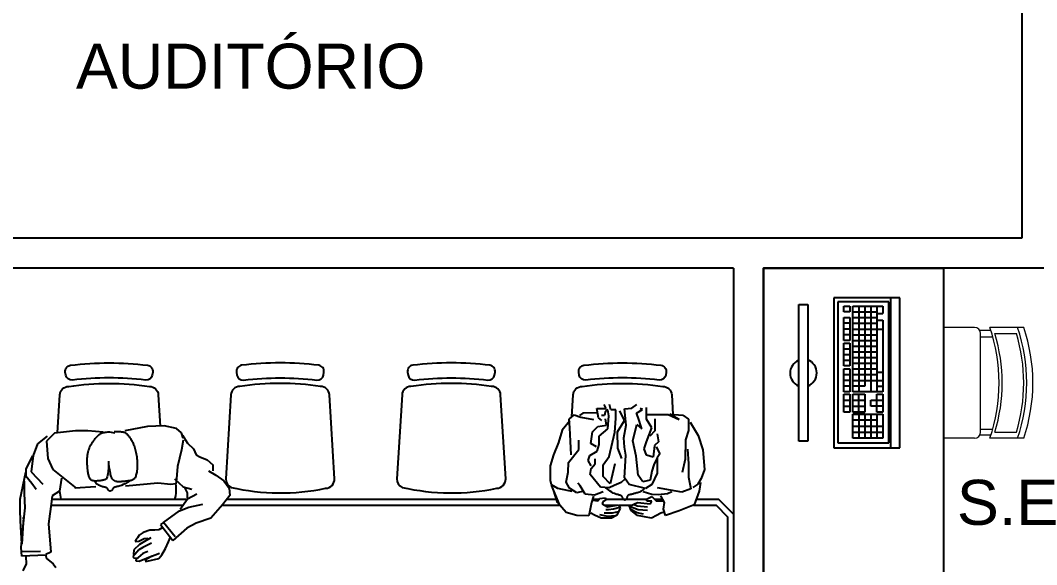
# Model space of a CAD drawing. Header units: millimetres. Extents: x 7034 to 7235, y -465 to -380.
# Drawn here: x 7113.773 to 7117.159, y -427.687 to -425.873 of the extents above; entities that cross this region are included whole.
import ezdxf

# ---------------------------------------------------------------- set-up
doc = ezdxf.new("R2010")
doc.units = ezdxf.units.MM
doc.header["$LTSCALE"] = 0.005
doc.linetypes.add('CONTINUO', pattern=[0])
doc.layers.get('0').update_dxf_attribs({"linetype": 'CONTINUO'})
doc.layers.add('0-LAYOUT', color=250, linetype='Continuous', lineweight=25)
for name, color, linetype in [('ARQ-PEITORIAL', 4, 'Continuous'), ('ARQ_MOBILIARIO 2', 252, 'Continuous'), ('ARQ_TXT_AMBIENTE', 3, 'Continuous')]:
    doc.layers.add(name, color=color, linetype=linetype)
doc.styles.get("Standard").update_dxf_attribs({"font": 'arial.ttf'})

# ---------------------------------------------------------------- blocks, each defined once
blk = doc.blocks.new('vafres')
at = {"lineweight": 13, "ltscale": 0.2}
for p, q in [((2157.847, 914.6481), (2157.847, 914.5352)), ((2158.2163, 914.6481), (2158.2163, 914.5352)), ((2157.8675, 914.5521), (2157.8675, 914.6239)), ((2158.1958, 914.5521), (2158.1958, 914.6239)), ((2157.8573, 914.5386), (2157.8573, 914.5017)), ((2157.8778, 914.5044), (2157.8778, 914.5455)), ((2158.1856, 914.5044), (2158.1856, 914.5448)), ((2158.2061, 914.5386), (2158.2061, 914.5017)), ((2158.1958, 914.5044), (2157.8675, 914.5044)), ((2157.847, 914.4839), (2157.847, 914.3813)), ((2158.2163, 914.4839), (2158.2163, 914.3813))]:
    blk.add_line(p, q, dxfattribs=at)
for centre, radius, start, end in [((2158.0317, 914.1094), 0.5694, 71.0753, 108.9246), ((2158.0317, 914.0889), 0.5694, 71.0753, 108.9246), ((2158.0317, 914.0787), 0.5694, 73.2016, 106.7984), ((2158.0317, 914.0787), 0.5694, 73.2016, 106.7984), ((2158.0317, 913.9966), 0.5694, 71.0753, 108.9246), ((2158.0317, 914.0069), 0.5694, 73.2016, 106.7984), ((2157.8675, 914.4839), 0.0205, 90, 180), ((2158.1958, 914.4839), 0.0205, 360, 90)]:
    blk.add_arc(centre, radius, start, end, dxfattribs=at)
blk = doc.blocks.new('A$C37D84435')
at = {"layer": 'ARQ_TXT_AMBIENTE', "char_height": 0.15, "attachment_point": 1}
for s, width, insert in [('\\pi0.66943;    AUDITÓRIO ', 2.72651, (6.3072, -2.2523)), (' S.E', 1.652661, (10.0859, -3.7055))]:
    blk.add_mtext_dynamic_manual_height_columns(s, width=width, gutter_width=12.5, heights=[0], dxfattribs=dict(at, insert=insert))

msp = doc.modelspace()

# ---------------------------------------------------------------- linework, layer by layer
at = {"layer": '0-LAYOUT'}
for p, q in [((7116.3662, -427.2755), (7116.3662, -426.8204)), ((7116.3662, -426.8204), (7116.3962, -426.8204)), ((7116.3962, -426.8204), (7116.3962, -427.2755)), ((7116.4834, -426.798), (7116.4834, -427.298)), ((7116.6734, -426.798), (7116.4834, -426.798)), ((7116.496, -426.8107), (7116.496, -427.2807)), ((7116.666, -426.8107), (7116.496, -426.8107)), ((7116.516, -426.8447), (7116.516, -426.8257)), ((7116.516, -426.8257), (7116.536, -426.8257)), ((7116.536, -426.8257), (7116.536, -426.8447)), ((7116.546, -427.1107), (7116.546, -426.8257)), ((7116.546, -426.8257), (7116.646, -426.8257)), ((7116.566, -426.8257), (7116.566, -427.1107)), ((7116.586, -426.8257), (7116.586, -427.0917)), ((7116.606, -426.8257), (7116.606, -427.1107)), ((7116.626, -426.8257), (7116.626, -427.1107)), ((7116.646, -426.8257), (7116.646, -426.8503)), ((7116.666, -427.2807), (7116.666, -426.8107)), ((7116.6734, -427.298), (7116.6734, -426.798)), ((7116.7034, -426.798), (7116.6734, -426.798)), ((7116.7034, -427.298), (7116.7034, -426.798)), ((7116.536, -426.8447), (7116.516, -426.8447)), ((7116.546, -426.8447), (7116.626, -426.8447)), ((7116.626, -426.8503), (7116.646, -426.8503)), ((7116.516, -426.9397), (7116.516, -426.8637)), ((7116.516, -426.8637), (7116.536, -426.8637)), ((7116.536, -426.8827), (7116.516, -426.8827)), ((7116.536, -426.8637), (7116.536, -426.9397)), ((7116.546, -426.8637), (7116.626, -426.8637)), ((7116.546, -426.8827), (7116.626, -426.8827)), ((7116.626, -426.8727), (7116.646, -426.8727)), ((7116.646, -426.8727), (7116.646, -427.1107)), ((7116.536, -426.9017), (7116.516, -426.9017)), ((7116.536, -426.9207), (7116.516, -426.9207)), ((7116.546, -426.9017), (7116.646, -426.9017)), ((7116.546, -426.9207), (7116.626, -426.9207)), ((7116.536, -426.9397), (7116.516, -426.9397)), ((7116.516, -427.0248), (7116.516, -426.9488)), ((7116.516, -426.9488), (7116.536, -426.9488)), ((7116.536, -426.9488), (7116.536, -427.0248)), ((7116.546, -426.9397), (7116.626, -426.9397)), ((7116.546, -426.9587), (7116.626, -426.9587)), ((7116.516, -426.9678), (7116.536, -426.9678)), ((7116.516, -426.9868), (7116.536, -426.9868)), ((7116.546, -426.9777), (7116.626, -426.9777)), ((7116.516, -427.0058), (7116.536, -427.0058)), ((7116.536, -427.0248), (7116.516, -427.0248)), ((7116.546, -426.9967), (7116.626, -426.9967)), ((7116.546, -427.0157), (7116.626, -427.0157)), ((7116.516, -427.1107), (7116.516, -427.0347)), ((7116.516, -427.0347), (7116.536, -427.0347)), ((7116.516, -427.0537), (7116.536, -427.0537)), ((7116.536, -427.0347), (7116.536, -427.1107)), ((7116.546, -427.0347), (7116.626, -427.0347)), ((7116.546, -427.0537), (7116.626, -427.0537)), ((7116.626, -427.0457), (7116.646, -427.0457)), ((7116.536, -427.0727), (7116.516, -427.0727)), ((7116.536, -427.0917), (7116.516, -427.0917)), ((7116.546, -427.0727), (7116.646, -427.0727)), ((7116.586, -427.0917), (7116.546, -427.0917)), ((7116.626, -427.0917), (7116.646, -427.0917)), ((7116.536, -427.1107), (7116.516, -427.1107)), ((7116.516, -427.1782), (7116.516, -427.1182)), ((7116.516, -427.1182), (7116.536, -427.1182)), ((7116.536, -427.1182), (7116.536, -427.1782)), ((7116.646, -427.1107), (7116.546, -427.1107)), ((7116.546, -427.1782), (7116.546, -427.1182)), ((7116.546, -427.1182), (7116.586, -427.1182)), ((7116.566, -427.1782), (7116.566, -427.1182)), ((7116.586, -427.1182), (7116.586, -427.1782)), ((7116.626, -427.1182), (7116.646, -427.1182)), ((7116.626, -427.1782), (7116.626, -427.1182)), ((7116.646, -427.1182), (7116.646, -427.1782)), ((7116.516, -427.1382), (7116.536, -427.1382)), ((7116.516, -427.1582), (7116.536, -427.1582)), ((7116.546, -427.1382), (7116.586, -427.1382)), ((7116.546, -427.1582), (7116.586, -427.1582)), ((7116.606, -427.1582), (7116.606, -427.1382)), ((7116.606, -427.1382), (7116.646, -427.1382)), ((7116.646, -427.1582), (7116.606, -427.1582)), ((7116.536, -427.1782), (7116.516, -427.1782)), ((7116.586, -427.1782), (7116.546, -427.1782)), ((7116.546, -427.1782), (7116.586, -427.1782)), ((7116.546, -427.2657), (7116.546, -427.1857)), ((7116.546, -427.1857), (7116.646, -427.1857)), ((7116.566, -427.1857), (7116.566, -427.2657)), ((7116.586, -427.1857), (7116.586, -427.2657)), ((7116.606, -427.1857), (7116.606, -427.2657)), ((7116.646, -427.1782), (7116.626, -427.1782)), ((7116.626, -427.1857), (7116.626, -427.2657)), ((7116.646, -427.1857), (7116.646, -427.2657)), ((7116.626, -427.2057), (7116.546, -427.2057)), ((7116.546, -427.2257), (7116.646, -427.2257)), ((7116.546, -427.2457), (7116.646, -427.2457)), ((7116.646, -427.2657), (7116.546, -427.2657)), ((7116.3962, -427.2755), (7116.3662, -427.2755)), ((7116.4834, -427.298), (7116.6734, -427.298)), ((7116.496, -427.2807), (7116.666, -427.2807)), ((7116.6734, -427.298), (7116.7034, -427.298))]:
    msp.add_line(p, q, dxfattribs=at)
msp.add_lwpolyline([(7116.249, -428.4986), (7116.249, -426.6986), (7116.849, -426.6986), (7116.849, -428.4986)], close=True, dxfattribs=at)
at = {"layer": '0-LAYOUT', "linetype": 'ByBlock'}
for points in [[(7114.0687, -427.0644, 0.030867), (7113.9468, -427.072, -0.408428), (7113.9245, -427.055), (7113.9231, -427.0451, -0.419966), (7113.9404, -427.0224, -0.030916), (7114.0687, -427.0144, -0.030916), (7114.197, -427.0224, -0.419966), (7114.2144, -427.0451), (7114.2129, -427.055, -0.408428), (7114.1907, -427.072, 0.030867)], [(7114.6388, -427.0644, -0.030867), (7114.7608, -427.072, 0.408428), (7114.783, -427.055), (7114.7844, -427.0451, 0.419966), (7114.7671, -427.0224, 0.030916), (7114.6388, -427.0144, 0.030916), (7114.5105, -427.0224, 0.419966), (7114.4932, -427.0451), (7114.4946, -427.055, 0.408428), (7114.5169, -427.072, -0.030867)], [(7115.2089, -427.0644, -0.030867), (7115.3308, -427.072, 0.408428), (7115.3531, -427.055), (7115.3545, -427.0451, 0.419966), (7115.3372, -427.0224, 0.030916), (7115.2089, -427.0144, 0.030916), (7115.0806, -427.0224, 0.419966), (7115.0632, -427.0451), (7115.0647, -427.055, 0.408428), (7115.0869, -427.072, -0.030867)], [(7115.779, -427.0644, 0.030867), (7115.657, -427.072, -0.408428), (7115.6348, -427.055), (7115.6333, -427.0451, -0.419966), (7115.6507, -427.0224, -0.030916), (7115.779, -427.0144, -0.030916), (7115.9073, -427.0224, -0.419966), (7115.9246, -427.0451), (7115.9232, -427.055, -0.408428), (7115.9009, -427.072, 0.030867)], [(7114.5046, -427.0927, 0.399285), (7114.4746, -427.1211), (7114.4577, -427.4005, 0.305593), (7114.475, -427.4292, 0.109362), (7114.79, -427.432, 0.429301), (7114.8199, -427.4005), (7114.803, -427.1211, 0.399285), (7114.773, -427.0927, 0.071734)], [(7115.0746, -427.0927, 0.399285), (7115.0447, -427.1211), (7115.0278, -427.4005, 0.305593), (7115.0451, -427.4292, 0.109362), (7115.36, -427.432, 0.429301), (7115.39, -427.4005), (7115.3731, -427.1211, 0.399285), (7115.3431, -427.0927, 0.071734)]]:
    msp.add_lwpolyline(points, format="xyb", close=True, dxfattribs=at)
for points in [[(7113.8968, -427.2478), (7113.9045, -427.1211, -0.399285), (7113.9345, -427.0927, -0.071734), (7114.203, -427.0927, -0.399285), (7114.2329, -427.1211), (7114.2392, -427.2251)], [(7115.6103, -427.1943), (7115.6148, -427.1211, -0.399285), (7115.6447, -427.0927, -0.071734), (7115.9132, -427.0927, -0.399285), (7115.9432, -427.1211), (7115.9471, -427.1862)]]:
    msp.add_lwpolyline(points, format="xyb", dxfattribs=at)
for points in [[(7113.8779, -427.4686), (7114.3298, -427.4686)], [(7114.4614, -427.4686), (7115.5621, -427.4686)], [(7115.6797, -427.4686), (7115.7004, -427.4686)], [(7115.7228, -427.4686), (7115.8599, -427.4686)], [(7115.8856, -427.4686), (7115.9127, -427.4686)], [(7116.0246, -427.4686), (7116.099, -427.4686), (7116.149, -427.5186), (7116.149, -428.3186), (7116.099, -428.3686), (7116.0747, -428.3686)], [(7113.8753, -427.4886), (7114.3158, -427.4886)], [(7114.4454, -427.4886), (7115.5705, -427.4886)], [(7115.7193, -427.4886), (7115.7611, -427.4886)], [(7115.7676, -427.4886), (7115.8099, -427.4886)], [(7116.0158, -427.4886), (7116.0907, -427.4886), (7116.129, -427.5269), (7116.129, -428.3103), (7116.0907, -428.3486), (7116.0749, -428.3486)]]:
    msp.add_lwpolyline(points, dxfattribs=at)
at = {"layer": '0-LAYOUT'}
for centre, radius, start, end in [((7116.3834, -427.0488), 0.0462, 111.7976, 248.2024), ((7116.3795, -427.048), 0.0468, 290.9733, 69.0267)]:
    msp.add_arc(centre, radius, start, end, dxfattribs=at)
at = {"layer": 'ARQ-PEITORIAL'}
for p, q in [((7117.109, -423.7986), (7117.109, -426.5986)), ((7117.109, -426.5986), (7112.279, -426.5986)), ((7116.149, -426.6986), (7112.379, -426.6986)), ((7116.149, -426.6986), (7116.149, -429.1986)), ((7116.249, -426.6986), (7116.249, -429.1986)), ((7117.649, -426.6986), (7116.249, -426.6986))]:
    msp.add_line(p, q, dxfattribs=at)
at = {"layer": 'ARQ_MOBILIARIO 2', "linetype": 'Continuous'}
for p, q in [((7115.7243, -427.1667), (7115.7179, -427.1527)), ((7115.7399, -427.1714), (7115.7363, -427.1528)), ((7115.8106, -427.1654), (7115.8271, -427.1528)), ((7115.8592, -427.202), (7115.8592, -427.1635)), ((7115.6014, -427.2018), (7115.6179, -427.1879)), ((7115.6179, -427.1879), (7115.6399, -427.1959)), ((7115.6473, -427.1819), (7115.6363, -427.1899)), ((7115.6399, -427.1959), (7115.683, -427.2032)), ((7115.6961, -427.1807), (7115.6473, -427.1819)), ((7115.6932, -427.1667), (7115.7243, -427.1667)), ((7115.6996, -427.1972), (7115.6932, -427.1667)), ((7115.7106, -427.2066), (7115.6996, -427.1972)), ((7115.7197, -427.19), (7115.7087, -427.1899)), ((7115.7216, -427.1787), (7115.7197, -427.19)), ((7115.7243, -427.1747), (7115.7216, -427.1787)), ((7115.7308, -427.1714), (7115.7243, -427.1747)), ((7115.7307, -427.2345), (7115.7335, -427.1913)), ((7115.7335, -427.1913), (7115.7308, -427.1714)), ((7115.7565, -427.1714), (7115.7399, -427.1714)), ((7115.7536, -427.2451), (7115.7564, -427.1993)), ((7115.7564, -427.1993), (7115.7565, -427.1714)), ((7115.7858, -427.2066), (7115.7702, -427.1747)), ((7115.7858, -427.1681), (7115.8106, -427.1654)), ((7115.7913, -427.2219), (7115.7858, -427.1681)), ((7115.8253, -427.1821), (7115.8454, -427.1701)), ((7115.8317, -427.196), (7115.8253, -427.1821)), ((7115.8436, -427.2346), (7115.8317, -427.196)), ((7115.8454, -427.1701), (7115.8381, -427.1668)), ((7115.8592, -427.1868), (7115.9317, -427.1868)), ((7115.9317, -427.1868), (7115.9684, -427.2035)), ((7115.9363, -427.1855), (7115.9803, -427.1882)), ((7115.9684, -427.2035), (7115.9363, -427.1855)), ((7115.9803, -427.1882), (7115.9986, -427.2022)), ((7114.1968, -427.2266), (7114.1211, -427.2408)), ((7114.2524, -427.2246), (7114.1968, -427.2266)), ((7114.2932, -427.2327), (7114.2524, -427.2246)), ((7114.3097, -427.2472), (7114.2932, -427.2327)), ((7115.6032, -427.2078), (7115.5784, -427.239)), ((7115.6032, -427.231), (7115.6014, -427.2018)), ((7115.6059, -427.2756), (7115.6032, -427.231)), ((7115.6793, -427.2437), (7115.6968, -427.2265)), ((7115.6968, -427.2265), (7115.7261, -427.2219)), ((7115.7261, -427.2219), (7115.7225, -427.2006)), ((7115.7628, -427.2438), (7115.7858, -427.2066)), ((7115.7839, -427.2638), (7115.7913, -427.2219)), ((7115.8132, -427.2744), (7115.8271, -427.2193)), ((7115.8271, -427.2193), (7115.8436, -427.2346)), ((7115.8591, -427.2771), (7115.8766, -427.2313)), ((7115.8766, -427.2313), (7115.8592, -427.202)), ((7115.8867, -427.2007), (7115.8867, -427.2406)), ((7115.9986, -427.2022), (7115.9986, -427.2394)), ((7116.005, -427.2115), (7116.0316, -427.256)), ((7113.863, -427.2592), (7113.8301, -427.2837)), ((7113.8875, -427.2489), (7113.8609, -427.2755)), ((7113.957, -427.2407), (7113.8875, -427.2489)), ((7113.9981, -427.2408), (7113.957, -427.2407)), ((7114.0492, -427.245), (7113.9981, -427.2408)), ((7114.0199, -427.2704), (7114.0229, -427.2667)), ((7114.0229, -427.2667), (7114.0258, -427.2634)), ((7114.0258, -427.2634), (7114.0285, -427.2604)), ((7114.0285, -427.2604), (7114.0311, -427.2577)), ((7114.0311, -427.2577), (7114.0335, -427.2555)), ((7114.0335, -427.2555), (7114.0358, -427.2535)), ((7114.0358, -427.2535), (7114.0382, -427.2518)), ((7114.0382, -427.2518), (7114.0406, -427.2503)), ((7114.0406, -427.2503), (7114.0432, -427.249)), ((7114.0432, -427.249), (7114.0459, -427.2479)), ((7114.0459, -427.2479), (7114.049, -427.2469)), ((7114.049, -427.2469), (7114.0525, -427.246)), ((7114.0525, -427.246), (7114.0563, -427.2453)), ((7114.0563, -427.2453), (7114.0605, -427.2448)), ((7114.0605, -427.2448), (7114.0651, -427.2445)), ((7114.0651, -427.2445), (7114.0701, -427.2446)), ((7114.0701, -427.2446), (7114.0756, -427.2451)), ((7114.0756, -427.2451), (7114.0815, -427.2461)), ((7114.0815, -427.2461), (7114.0879, -427.2476)), ((7114.0862, -427.2436), (7114.0913, -427.2436)), ((7114.0913, -427.2436), (7114.0959, -427.2435)), ((7114.0959, -427.2435), (7114.1001, -427.2435)), ((7114.1001, -427.2435), (7114.1039, -427.2435)), ((7114.1039, -427.2435), (7114.1074, -427.2436)), ((7114.1074, -427.2436), (7114.1105, -427.2438)), ((7114.1105, -427.2438), (7114.1133, -427.2441)), ((7114.1133, -427.2441), (7114.1158, -427.2445)), ((7114.1158, -427.2445), (7114.1181, -427.245)), ((7114.1181, -427.245), (7114.1201, -427.2457)), ((7114.1201, -427.2457), (7114.1219, -427.2466)), ((7114.1219, -427.2466), (7114.1235, -427.2476)), ((7114.1235, -427.2476), (7114.1251, -427.2487)), ((7114.1251, -427.2487), (7114.1265, -427.25)), ((7114.1265, -427.25), (7114.128, -427.2514)), ((7114.128, -427.2514), (7114.1294, -427.2529)), ((7114.1294, -427.2529), (7114.1308, -427.2545)), ((7114.1308, -427.2545), (7114.1323, -427.2563)), ((7114.1323, -427.2563), (7114.1338, -427.2582)), ((7114.1338, -427.2582), (7114.1353, -427.2602)), ((7114.1353, -427.2602), (7114.1368, -427.2623)), ((7114.1368, -427.2623), (7114.1384, -427.2645)), ((7114.1384, -427.2645), (7114.1399, -427.2668)), ((7114.1399, -427.2668), (7114.1415, -427.2692)), ((7114.3159, -427.2655), (7114.3097, -427.2472)), ((7114.3139, -427.2555), (7114.3301, -427.282)), ((7115.5784, -427.239), (7115.5655, -427.2802)), ((7115.6738, -427.2836), (7115.6793, -427.2437)), ((7115.7013, -427.259), (7115.7307, -427.2345)), ((7115.7013, -427.2863), (7115.7013, -427.259)), ((7115.7352, -427.3262), (7115.7536, -427.2451)), ((7115.7637, -427.299), (7115.7628, -427.2438)), ((7115.7857, -427.2957), (7115.7839, -427.2638)), ((7115.8867, -427.2406), (7115.8701, -427.2592)), ((7115.8949, -427.2512), (7115.8995, -427.2772)), ((7115.9986, -427.2394), (7115.9885, -427.2712)), ((7116.0316, -427.256), (7116.0462, -427.3039)), ((7113.8301, -427.2837), (7113.8156, -427.3227)), ((7113.8609, -427.2755), (7113.8647, -427.333)), ((7114.002, -427.3015), (7114.0038, -427.2967)), ((7114.0038, -427.2967), (7114.0059, -427.292)), ((7114.0059, -427.292), (7114.0084, -427.2873)), ((7114.0084, -427.2873), (7114.011, -427.2828)), ((7114.011, -427.2828), (7114.0139, -427.2785)), ((7114.0139, -427.2785), (7114.0169, -427.2743)), ((7114.0169, -427.2743), (7114.0199, -427.2704)), ((7114.1415, -427.2692), (7114.1431, -427.2717)), ((7114.1431, -427.2717), (7114.1447, -427.2744)), ((7114.1447, -427.2744), (7114.1462, -427.2772)), ((7114.1462, -427.2772), (7114.1478, -427.2801)), ((7114.1478, -427.2801), (7114.1493, -427.2833)), ((7114.1493, -427.2833), (7114.1507, -427.2867)), ((7114.1507, -427.2867), (7114.1522, -427.2903)), ((7114.1522, -427.2903), (7114.1535, -427.2942)), ((7114.1535, -427.2942), (7114.1548, -427.2983)), ((7114.1548, -427.2983), (7114.1561, -427.3027)), ((7114.3159, -427.2717), (7114.3097, -427.3045)), ((7114.3301, -427.282), (7114.3505, -427.3005)), ((7114.3505, -427.3005), (7114.3588, -427.3211)), ((7115.5655, -427.2802), (7115.549, -427.3214)), ((7115.6077, -427.3214), (7115.6059, -427.2756)), ((7115.6334, -427.3035), (7115.6334, -427.2723)), ((7115.6921, -427.2942), (7115.6738, -427.2836)), ((7115.6949, -427.3082), (7115.7013, -427.2863)), ((7115.7765, -427.3329), (7115.7637, -427.299)), ((7115.7903, -427.3216), (7115.7857, -427.2957)), ((7115.8242, -427.3249), (7115.8132, -427.2744)), ((7115.8518, -427.3004), (7115.8591, -427.2771)), ((7115.8591, -427.3216), (7115.8518, -427.3004)), ((7115.8857, -427.2898), (7115.8811, -427.3283)), ((7115.8995, -427.2772), (7115.8857, -427.2898)), ((7115.8912, -427.2944), (7115.904, -427.317)), ((7115.9885, -427.2712), (7115.9884, -427.3357)), ((7113.8135, -427.3247), (7113.791, -427.3678)), ((7113.8156, -427.3227), (7113.8094, -427.378)), ((7113.8647, -427.333), (7113.8812, -427.3698)), ((7113.9962, -427.3373), (7113.9964, -427.332)), ((7113.9964, -427.332), (7113.9968, -427.3268)), ((7113.9968, -427.3268), (7113.9974, -427.3216)), ((7113.9974, -427.3216), (7113.9982, -427.3164)), ((7113.9982, -427.3164), (7113.9992, -427.3114)), ((7113.9992, -427.3114), (7114.0005, -427.3064)), ((7114.0005, -427.3064), (7114.002, -427.3015)), ((7114.1561, -427.3027), (7114.1572, -427.3073)), ((7114.1572, -427.3073), (7114.1583, -427.3121)), ((7114.1583, -427.3121), (7114.1592, -427.3171)), ((7114.1592, -427.3171), (7114.1601, -427.3223)), ((7114.1601, -427.3223), (7114.1608, -427.3275)), ((7114.1608, -427.3275), (7114.1614, -427.3329)), ((7114.1614, -427.3329), (7114.1619, -427.3383)), ((7114.3097, -427.3045), (7114.2972, -427.3598)), ((7114.3588, -427.3211), (7114.3712, -427.3271)), ((7114.3712, -427.3271), (7114.3957, -427.3373)), ((7115.549, -427.3214), (7115.5379, -427.3572)), ((7115.5994, -427.346), (7115.6334, -427.3035)), ((7115.6646, -427.3401), (7115.6701, -427.3235)), ((7115.6701, -427.3235), (7115.6949, -427.3082)), ((7115.6884, -427.3507), (7115.6884, -427.3341)), ((7115.715, -427.3541), (7115.7352, -427.3262)), ((7115.7856, -427.3973), (7115.7903, -427.3216)), ((7115.8315, -427.3881), (7115.8242, -427.3249)), ((7115.8811, -427.3283), (7115.8591, -427.3216)), ((7115.8948, -427.331), (7115.8838, -427.3542)), ((7115.904, -427.317), (7115.8948, -427.331)), ((7115.8948, -427.3343), (7115.8948, -427.3821)), ((7115.9958, -427.3018), (7115.9985, -427.351)), ((7116.0462, -427.3039), (7116.0526, -427.3696)), ((7113.791, -427.3678), (7113.791, -427.3903)), ((7113.9961, -427.3426), (7113.9962, -427.3373)), ((7113.9962, -427.3479), (7113.9961, -427.3426)), ((7113.9964, -427.3531), (7113.9962, -427.3479)), ((7113.9967, -427.3582), (7113.9964, -427.3531)), ((7113.997, -427.3631), (7113.9967, -427.3582)), ((7113.9975, -427.3677), (7113.997, -427.3631)), ((7113.9979, -427.372), (7113.9975, -427.3677)), ((7114.0665, -427.3652), (7114.0659, -427.3758)), ((7114.0671, -427.3519), (7114.0665, -427.3652)), ((7114.0685, -427.3513), (7114.0678, -427.3424)), ((7114.0693, -427.3593), (7114.0685, -427.3513)), ((7114.0702, -427.3662), (7114.0693, -427.3593)), ((7114.0712, -427.3723), (7114.0702, -427.3662)), ((7114.1619, -427.3383), (7114.1622, -427.3437)), ((7114.1622, -427.3646), (7114.1619, -427.3694)), ((7114.1622, -427.3437), (7114.1624, -427.3491)), ((7114.1624, -427.3596), (7114.1622, -427.3646)), ((7114.1624, -427.3491), (7114.1625, -427.3544)), ((7114.1625, -427.3544), (7114.1624, -427.3596)), ((7114.2972, -427.3598), (7114.2931, -427.4008)), ((7114.3957, -427.3373), (7114.414, -427.3539)), ((7114.414, -427.3539), (7114.414, -427.3744)), ((7115.5379, -427.3572), (7115.5379, -427.4057)), ((7115.5985, -427.3786), (7115.5994, -427.346)), ((7115.6746, -427.3574), (7115.6646, -427.3401)), ((7115.6719, -427.3859), (7115.6746, -427.366)), ((7115.6746, -427.366), (7115.6884, -427.3507)), ((7115.715, -427.3926), (7115.715, -427.3541)), ((7115.7535, -427.3508), (7115.7379, -427.4172)), ((7115.8838, -427.3542), (7115.8774, -427.3755)), ((7115.9884, -427.3357), (7115.9774, -427.3802)), ((7115.9985, -427.351), (7115.9985, -427.3955)), ((7113.773, -427.4687), (7113.791, -427.379)), ((7113.791, -427.3903), (7113.8114, -427.4148)), ((7113.8094, -427.378), (7113.8484, -427.4191)), ((7113.8812, -427.3698), (7113.9589, -427.4314)), ((7113.9099, -427.3986), (7113.9036, -427.4416)), ((7113.9985, -427.3761), (7113.9979, -427.372)), ((7113.999, -427.3798), (7113.9985, -427.3761)), ((7113.9996, -427.3832), (7113.999, -427.3798)), ((7114.0002, -427.3863), (7113.9996, -427.3832)), ((7114.0009, -427.3892), (7114.0002, -427.3863)), ((7114.0016, -427.3919), (7114.0009, -427.3892)), ((7114.0024, -427.3943), (7114.0016, -427.3919)), ((7114.0032, -427.3965), (7114.0024, -427.3943)), ((7114.0042, -427.3985), (7114.0032, -427.3965)), ((7114.0052, -427.4004), (7114.0042, -427.3985)), ((7114.0063, -427.402), (7114.0052, -427.4004)), ((7114.0077, -427.4035), (7114.0063, -427.402)), ((7114.0588, -427.4014), (7114.057, -427.4026)), ((7114.0604, -427.3998), (7114.0588, -427.4014)), ((7114.0618, -427.3976), (7114.0604, -427.3998)), ((7114.063, -427.3945), (7114.0618, -427.3976)), ((7114.0641, -427.3901), (7114.063, -427.3945)), ((7114.0651, -427.384), (7114.0641, -427.3901)), ((7114.0659, -427.3758), (7114.0651, -427.384)), ((7114.0722, -427.3776), (7114.0712, -427.3723)), ((7114.0732, -427.3823), (7114.0722, -427.3776)), ((7114.0741, -427.3862), (7114.0732, -427.3823)), ((7114.0751, -427.3897), (7114.0741, -427.3862)), ((7114.076, -427.3926), (7114.0751, -427.3897)), ((7114.0769, -427.3951), (7114.076, -427.3926)), ((7114.0777, -427.3973), (7114.0769, -427.3951)), ((7114.0785, -427.3991), (7114.0777, -427.3973)), ((7114.0794, -427.4007), (7114.0785, -427.3991)), ((7114.0803, -427.402), (7114.0794, -427.4007)), ((7114.0813, -427.4032), (7114.0803, -427.402)), ((7114.151, -427.4022), (7114.1494, -427.4034)), ((7114.1525, -427.4008), (7114.151, -427.4022)), ((7114.1539, -427.3991), (7114.1525, -427.4008)), ((7114.1552, -427.397), (7114.1539, -427.3991)), ((7114.1564, -427.3947), (7114.1552, -427.397)), ((7114.1575, -427.392), (7114.1564, -427.3947)), ((7114.1585, -427.389), (7114.1575, -427.392)), ((7114.1595, -427.3857), (7114.1585, -427.389)), ((7114.1602, -427.3821), (7114.1595, -427.3857)), ((7114.1609, -427.3782), (7114.1602, -427.3821)), ((7114.1615, -427.3739), (7114.1609, -427.3782)), ((7114.1619, -427.3694), (7114.1615, -427.3739)), ((7114.2868, -427.4008), (7114.3158, -427.4276)), ((7114.2931, -427.4008), (7114.291, -427.4174)), ((7114.3998, -427.3744), (7114.4244, -427.3887)), ((7114.4244, -427.3887), (7114.451, -427.4072)), ((7115.592, -427.4124), (7115.5985, -427.3786)), ((7115.7058, -427.4291), (7115.6719, -427.3859)), ((7115.7379, -427.4172), (7115.715, -427.3926)), ((7115.7865, -427.402), (7115.7746, -427.4126)), ((7115.8012, -427.4199), (7115.7856, -427.3973)), ((7115.8471, -427.4107), (7115.8315, -427.3881)), ((7115.8774, -427.3755), (7115.8718, -427.4047)), ((7115.8948, -427.3821), (7115.8764, -427.42)), ((7115.9985, -427.3955), (7116.0067, -427.4341)), ((7116.0407, -427.4002), (7116.0296, -427.4188)), ((7116.0526, -427.3696), (7116.0407, -427.4002)), ((7113.7868, -427.4498), (7113.7869, -427.4088)), ((7113.8114, -427.4148), (7113.8259, -427.4353)), ((7114.0246, -427.4275), (7113.9551, -427.4314)), ((7114.0092, -427.4048), (7114.0077, -427.4035)), ((7114.0109, -427.4059), (7114.0092, -427.4048)), ((7114.0129, -427.4067), (7114.0109, -427.4059)), ((7114.0151, -427.4074), (7114.0129, -427.4067)), ((7114.0177, -427.4078), (7114.0151, -427.4074)), ((7114.0205, -427.4081), (7114.0177, -427.4078)), ((7114.0235, -427.4082), (7114.0205, -427.4081)), ((7114.0236, -427.413), (7114.0211, -427.4097)), ((7114.0267, -427.4081), (7114.0235, -427.4082)), ((7114.0261, -427.4158), (7114.0236, -427.413)), ((7114.0287, -427.4181), (7114.0261, -427.4158)), ((7114.0299, -427.408), (7114.0267, -427.4081)), ((7114.0313, -427.4201), (7114.0287, -427.4181)), ((7114.0332, -427.4077), (7114.0299, -427.408)), ((7114.0339, -427.4217), (7114.0313, -427.4201)), ((7114.0364, -427.4074), (7114.0332, -427.4077)), ((7114.0366, -427.4231), (7114.0339, -427.4217)), ((7114.0396, -427.4071), (7114.0364, -427.4074)), ((7114.0392, -427.4242), (7114.0366, -427.4231)), ((7114.0419, -427.4253), (7114.0392, -427.4242)), ((7114.0425, -427.4067), (7114.0396, -427.4071)), ((7114.0445, -427.4262), (7114.0419, -427.4253)), ((7114.0454, -427.4063), (7114.0425, -427.4067)), ((7114.0472, -427.427), (7114.0445, -427.4262)), ((7114.0481, -427.4058), (7114.0454, -427.4063)), ((7114.0497, -427.4278), (7114.0472, -427.427)), ((7114.0506, -427.4052), (7114.0481, -427.4058)), ((7114.0521, -427.4284), (7114.0497, -427.4278)), ((7114.0529, -427.4045), (7114.0506, -427.4052)), ((7114.0544, -427.4291), (7114.0521, -427.4284)), ((7114.055, -427.4037), (7114.0529, -427.4045)), ((7114.0565, -427.4297), (7114.0544, -427.4291)), ((7114.057, -427.4026), (7114.055, -427.4037)), ((7114.0584, -427.4302), (7114.0565, -427.4297)), ((7114.0599, -427.4307), (7114.0584, -427.4302)), ((7114.0612, -427.4312), (7114.0599, -427.4307)), ((7114.0622, -427.4317), (7114.0612, -427.4312)), ((7114.063, -427.4322), (7114.0622, -427.4317)), ((7114.0636, -427.4327), (7114.063, -427.4322)), ((7114.064, -427.4332), (7114.0636, -427.4327)), ((7114.0644, -427.4338), (7114.064, -427.4332)), ((7114.0647, -427.4344), (7114.0644, -427.4338)), ((7114.0649, -427.4351), (7114.0647, -427.4344)), ((7114.0652, -427.4359), (7114.0649, -427.4351)), ((7114.0656, -427.4367), (7114.0652, -427.4359)), ((7114.08, -427.4361), (7114.0796, -427.4369)), ((7114.0804, -427.4354), (7114.08, -427.4361)), ((7114.0808, -427.4346), (7114.0804, -427.4354)), ((7114.0812, -427.4339), (7114.0808, -427.4346)), ((7114.0816, -427.4332), (7114.0812, -427.4339)), ((7114.0823, -427.4043), (7114.0813, -427.4032)), ((7114.0821, -427.4326), (7114.0816, -427.4332)), ((7114.0825, -427.432), (7114.0821, -427.4326)), ((7114.0835, -427.4053), (7114.0823, -427.4043)), ((7114.0831, -427.4314), (7114.0825, -427.432)), ((7114.0836, -427.4309), (7114.0831, -427.4314)), ((7114.0847, -427.4062), (7114.0835, -427.4053)), ((7114.0843, -427.4304), (7114.0836, -427.4309)), ((7114.0849, -427.43), (7114.0843, -427.4304)), ((7114.0861, -427.4071), (7114.0847, -427.4062)), ((7114.0856, -427.4296), (7114.0849, -427.43)), ((7114.0865, -427.4292), (7114.0856, -427.4296)), ((7114.0875, -427.4079), (7114.0861, -427.4071)), ((7114.0874, -427.4289), (7114.0865, -427.4292)), ((7114.0886, -427.4286), (7114.0874, -427.4289)), ((7114.089, -427.4086), (7114.0875, -427.4079)), ((7114.09, -427.4282), (7114.0886, -427.4286)), ((7114.0906, -427.4092), (7114.089, -427.4086)), ((7114.0916, -427.4278), (7114.09, -427.4282)), ((7114.0922, -427.4097), (7114.0906, -427.4092)), ((7114.0936, -427.4274), (7114.0916, -427.4278)), ((7114.0939, -427.4101), (7114.0922, -427.4097)), ((7114.0959, -427.4268), (7114.0936, -427.4274)), ((7114.0957, -427.4104), (7114.0939, -427.4101)), ((7114.0975, -427.4105), (7114.0957, -427.4104)), ((7114.0987, -427.4262), (7114.0959, -427.4268)), ((7114.0995, -427.4106), (7114.0975, -427.4105)), ((7114.1019, -427.4254), (7114.0987, -427.4262)), ((7114.1015, -427.4107), (7114.0995, -427.4106)), ((7114.1038, -427.4106), (7114.1015, -427.4107)), ((7114.1058, -427.4242), (7114.1019, -427.4254)), ((7114.1062, -427.4105), (7114.1038, -427.4106)), ((7114.1103, -427.4225), (7114.1058, -427.4242)), ((7114.1088, -427.4103), (7114.1062, -427.4105)), ((7114.1117, -427.4101), (7114.1088, -427.4103)), ((7114.1157, -427.4202), (7114.1103, -427.4225)), ((7114.1148, -427.4098), (7114.1117, -427.4101)), ((7114.1182, -427.4095), (7114.1148, -427.4098)), ((7114.1219, -427.4171), (7114.1157, -427.4202)), ((7114.1216, -427.4092), (7114.1182, -427.4095)), ((7114.1251, -427.4088), (7114.1216, -427.4092)), ((7114.1292, -427.4131), (7114.1219, -427.4171)), ((7114.2315, -427.4151), (7114.123, -427.4253)), ((7114.1286, -427.4084), (7114.1251, -427.4088)), ((7114.132, -427.4079), (7114.1286, -427.4084)), ((7114.1376, -427.408), (7114.1292, -427.4131)), ((7114.1352, -427.4075), (7114.132, -427.4079)), ((7114.1382, -427.407), (7114.1352, -427.4075)), ((7114.1409, -427.4065), (7114.1382, -427.407)), ((7114.1434, -427.4059), (7114.1409, -427.4065)), ((7114.1456, -427.4052), (7114.1434, -427.4059)), ((7114.1476, -427.4044), (7114.1456, -427.4052)), ((7114.1494, -427.4034), (7114.1476, -427.4044)), ((7114.2747, -427.4193), (7114.2315, -427.4151)), ((7114.291, -427.4174), (7114.2747, -427.4193)), ((7114.3158, -427.4276), (7114.3445, -427.4357)), ((7114.33, -427.4479), (7114.3217, -427.4296)), ((7114.451, -427.4072), (7114.4692, -427.4317)), ((7114.4692, -427.4317), (7114.4713, -427.4562)), ((7115.5379, -427.4057), (7115.5416, -427.4197)), ((7115.5416, -427.4197), (7115.5627, -427.4323)), ((7115.5706, -427.4887), (7115.5425, -427.4217)), ((7115.5627, -427.4323), (7115.5993, -427.4397)), ((7115.603, -427.4324), (7115.592, -427.4124)), ((7115.6269, -427.4477), (7115.603, -427.4324)), ((7115.6379, -427.4244), (7115.6306, -427.4151)), ((7115.6443, -427.4351), (7115.6379, -427.4244)), ((7115.6553, -427.4524), (7115.6443, -427.4351)), ((7115.7351, -427.4305), (7115.7058, -427.4291)), ((7115.7313, -427.4367), (7115.7241, -427.4305)), ((7115.7517, -427.4232), (7115.7351, -427.4305)), ((7115.7746, -427.4126), (7115.7517, -427.4232)), ((7115.8562, -427.4326), (7115.8012, -427.4199)), ((7115.8491, -427.4362), (7115.8457, -427.4391)), ((7115.8718, -427.4047), (7115.8471, -427.4107)), ((7115.8526, -427.4326), (7115.8491, -427.4362)), ((7115.8764, -427.42), (7115.8562, -427.4326)), ((7115.9388, -427.4386), (7115.8957, -427.4306)), ((7116.0067, -427.4341), (7115.9773, -427.4447)), ((7116.0296, -427.4188), (7116.0131, -427.4294)), ((7116.0388, -427.4128), (7116.0342, -427.4421)), ((7113.7889, -427.4969), (7113.7868, -427.4498)), ((7113.8791, -427.4579), (7113.877, -427.4764)), ((7113.9036, -427.4416), (7113.8791, -427.4579)), ((7113.9036, -427.4416), (7113.9081, -427.4686)), ((7114.0659, -427.4375), (7114.0656, -427.4367)), ((7114.0664, -427.4384), (7114.0659, -427.4375)), ((7114.0669, -427.4392), (7114.0664, -427.4384)), ((7114.0675, -427.4399), (7114.0669, -427.4392)), ((7114.0682, -427.4406), (7114.0675, -427.4399)), ((7114.069, -427.4411), (7114.0682, -427.4406)), ((7114.0699, -427.4414), (7114.069, -427.4411)), ((7114.0708, -427.4417), (7114.0699, -427.4414)), ((7114.0719, -427.4417), (7114.0708, -427.4417)), ((7114.0729, -427.4417), (7114.0719, -427.4417)), ((7114.074, -427.4415), (7114.0729, -427.4417)), ((7114.075, -427.4412), (7114.074, -427.4415)), ((7114.0759, -427.4408), (7114.075, -427.4412)), ((7114.0768, -427.4403), (7114.0759, -427.4408)), ((7114.0775, -427.4398), (7114.0768, -427.4403)), ((7114.0782, -427.4391), (7114.0775, -427.4398)), ((7114.0787, -427.4384), (7114.0782, -427.4391)), ((7114.0792, -427.4377), (7114.0787, -427.4384)), ((7114.0796, -427.4369), (7114.0792, -427.4377)), ((7114.33, -427.4684), (7114.3054, -427.5034)), ((7114.33, -427.4644), (7114.33, -427.4479)), ((7114.3607, -427.4522), (7114.33, -427.4684)), ((7114.4713, -427.4562), (7114.4468, -427.487)), ((7115.5626, -427.4795), (7115.5489, -427.437)), ((7115.5993, -427.4397), (7115.6104, -427.4417)), ((7115.6507, -427.4417), (7115.6269, -427.4477)), ((7115.6856, -427.455), (7115.6553, -427.4524)), ((7115.6828, -427.4584), (7115.6764, -427.4796)), ((7115.7149, -427.4444), (7115.6856, -427.455)), ((7115.6966, -427.4737), (7115.7021, -427.4664)), ((7115.7021, -427.4664), (7115.7213, -427.4644)), ((7115.7213, -427.4644), (7115.7241, -427.4723)), ((7115.7377, -427.4417), (7115.7313, -427.4367)), ((7115.7434, -427.4454), (7115.7377, -427.4417)), ((7115.7485, -427.4482), (7115.7434, -427.4454)), ((7115.7529, -427.4502), (7115.7485, -427.4482)), ((7115.7569, -427.4516), (7115.7529, -427.4502)), ((7115.7604, -427.4526), (7115.7569, -427.4516)), ((7115.7635, -427.4534), (7115.7604, -427.4526)), ((7115.7662, -427.4541), (7115.7635, -427.4534)), ((7115.7686, -427.4548), (7115.7662, -427.4541)), ((7115.7707, -427.4555), (7115.7686, -427.4548)), ((7115.7725, -427.4562), (7115.7707, -427.4555)), ((7115.7741, -427.4569), (7115.7725, -427.4562)), ((7115.7754, -427.4577), (7115.7741, -427.4569)), ((7115.7765, -427.4585), (7115.7754, -427.4577)), ((7115.7775, -427.4594), (7115.7765, -427.4585)), ((7115.7782, -427.4604), (7115.7775, -427.4594)), ((7115.7789, -427.4615), (7115.7782, -427.4604)), ((7115.7795, -427.4626), (7115.7789, -427.4615)), ((7115.78, -427.4638), (7115.7795, -427.4626)), ((7115.7804, -427.4649), (7115.78, -427.4638)), ((7115.7809, -427.466), (7115.7804, -427.4649)), ((7115.7814, -427.4671), (7115.7809, -427.466)), ((7115.7819, -427.4681), (7115.7814, -427.4671)), ((7115.7825, -427.469), (7115.7819, -427.4681)), ((7115.7832, -427.4698), (7115.7825, -427.469)), ((7115.7839, -427.4705), (7115.7832, -427.4698)), ((7115.7906, -427.4697), (7115.7898, -427.4704)), ((7115.7914, -427.4688), (7115.7906, -427.4697)), ((7115.7921, -427.4678), (7115.7914, -427.4688)), ((7115.7927, -427.4667), (7115.7921, -427.4678)), ((7115.7932, -427.4656), (7115.7927, -427.4667)), ((7115.7937, -427.4644), (7115.7932, -427.4656)), ((7115.794, -427.4633), (7115.7937, -427.4644)), ((7115.7943, -427.4621), (7115.794, -427.4633)), ((7115.7946, -427.461), (7115.7943, -427.4621)), ((7115.7948, -427.46), (7115.7946, -427.461)), ((7115.7951, -427.4589), (7115.7948, -427.46)), ((7115.7955, -427.458), (7115.7951, -427.4589)), ((7115.796, -427.4572), (7115.7955, -427.458)), ((7115.7966, -427.4565), (7115.796, -427.4572)), ((7115.7973, -427.4559), (7115.7966, -427.4565)), ((7115.7983, -427.4554), (7115.7973, -427.4559)), ((7115.7994, -427.4549), (7115.7983, -427.4554)), ((7115.8006, -427.4545), (7115.7994, -427.4549)), ((7115.8021, -427.4542), (7115.8006, -427.4545)), ((7115.8036, -427.4538), (7115.8021, -427.4542)), ((7115.8053, -427.4535), (7115.8036, -427.4538)), ((7115.8071, -427.453), (7115.8053, -427.4535)), ((7115.8091, -427.4526), (7115.8071, -427.453)), ((7115.8112, -427.452), (7115.8091, -427.4526)), ((7115.8134, -427.4514), (7115.8112, -427.452)), ((7115.8157, -427.4507), (7115.8134, -427.4514)), ((7115.8182, -427.45), (7115.8157, -427.4507)), ((7115.8208, -427.4493), (7115.8182, -427.45)), ((7115.8235, -427.4485), (7115.8208, -427.4493)), ((7115.8264, -427.4477), (7115.8235, -427.4485)), ((7115.8294, -427.4469), (7115.8264, -427.4477)), ((7115.8325, -427.4459), (7115.8294, -427.4469)), ((7115.8357, -427.4448), (7115.8325, -427.4459)), ((7115.839, -427.4433), (7115.8357, -427.4448)), ((7115.8423, -427.4415), (7115.839, -427.4433)), ((7115.8457, -427.4391), (7115.8423, -427.4415)), ((7115.8773, -427.4525), (7115.848, -427.4445)), ((7115.859, -427.4691), (7115.8764, -427.4599)), ((7115.8617, -427.4751), (7115.859, -427.4691)), ((7115.8764, -427.4599), (7115.8911, -427.4738)), ((7115.8975, -427.4539), (7115.8773, -427.4525)), ((7115.9296, -427.4513), (7115.8975, -427.4539)), ((7115.9186, -427.4798), (7115.9067, -427.4572)), ((7115.9434, -427.4446), (7115.9296, -427.4513)), ((7115.9773, -427.4447), (7115.9388, -427.4386)), ((7116.0342, -427.4421), (7116.0176, -427.4879)), ((7113.7826, -427.5584), (7113.7889, -427.4969)), ((7113.877, -427.4764), (7113.8666, -427.5502)), ((7114.3034, -427.5074), (7114.3341, -427.4952)), ((7114.3341, -427.4952), (7114.3811, -427.485)), ((7114.4468, -427.487), (7114.4077, -427.532)), ((7115.5919, -427.5134), (7115.5626, -427.4795)), ((7115.6764, -427.4796), (7115.6672, -427.5241)), ((7115.681, -427.4723), (7115.6966, -427.4737)), ((7115.7131, -427.477), (7115.7112, -427.4843)), ((7115.7112, -427.4843), (7115.7287, -427.4936)), ((7115.7241, -427.4723), (7115.7131, -427.477)), ((7115.7287, -427.4936), (7115.7672, -427.4877)), ((7115.749, -427.502), (7115.7329, -427.5045)), ((7115.7698, -427.4968), (7115.749, -427.502)), ((7115.7718, -427.4996), (7115.7589, -427.5229)), ((7115.7672, -427.4877), (7115.7718, -427.4996)), ((7115.7847, -427.471), (7115.7839, -427.4705)), ((7115.7856, -427.4714), (7115.7847, -427.471)), ((7115.7864, -427.4716), (7115.7856, -427.4714)), ((7115.7873, -427.4716), (7115.7864, -427.4716)), ((7115.7882, -427.4714), (7115.7873, -427.4716)), ((7115.789, -427.471), (7115.7882, -427.4714)), ((7115.7898, -427.4704), (7115.789, -427.471)), ((7115.802, -427.4924), (7115.8287, -427.4797)), ((7115.8085, -427.5063), (7115.802, -427.4924)), ((7115.8315, -427.5036), (7115.8025, -427.4932)), ((7115.8284, -427.5139), (7115.8066, -427.5025)), ((7115.8284, -427.4921), (7115.8175, -427.487)), ((7115.8626, -427.4953), (7115.8284, -427.4921)), ((7115.8287, -427.4797), (7115.8727, -427.4844)), ((7115.8626, -427.5062), (7115.8315, -427.5036)), ((7115.8764, -427.4751), (7115.8617, -427.4751)), ((7115.8727, -427.4844), (7115.8764, -427.4751)), ((7115.8911, -427.4738), (7115.914, -427.4738)), ((7115.9158, -427.5018), (7115.9186, -427.4798)), ((7115.9222, -427.523), (7115.9158, -427.5018)), ((7116.0176, -427.4879), (7115.9681, -427.5078)), ((7114.2503, -427.5466), (7114.3034, -427.5074)), ((7114.4077, -427.532), (7114.3586, -427.5485)), ((7115.6268, -427.5228), (7115.5919, -427.5134)), ((7115.6672, -427.5241), (7115.6268, -427.5228)), ((7115.6855, -427.5215), (7115.6736, -427.5155)), ((7115.7084, -427.5321), (7115.6855, -427.5215)), ((7115.7303, -427.5263), (7115.7033, -427.5206)), ((7115.7424, -427.5322), (7115.7084, -427.5321)), ((7115.7444, -427.5149), (7115.7179, -427.5149)), ((7115.7329, -427.5045), (7115.7236, -427.5045)), ((7115.7547, -427.5243), (7115.7303, -427.5263)), ((7115.7589, -427.5229), (7115.7424, -427.5322)), ((7115.7651, -427.5103), (7115.7444, -427.5149)), ((7115.8286, -427.5229), (7115.8085, -427.5063)), ((7115.8486, -427.5181), (7115.8284, -427.5139)), ((7115.8763, -427.5323), (7115.8286, -427.5229)), ((7115.8928, -427.523), (7115.8763, -427.5323)), ((7115.9066, -427.5157), (7115.8928, -427.523)), ((7115.9176, -427.5124), (7115.9066, -427.5157)), ((7115.9681, -427.5078), (7115.9222, -427.523)), ((7113.7764, -427.63), (7113.7826, -427.5584)), ((7113.8666, -427.5502), (7113.8748, -427.6446)), ((7114.2045, -427.5716), (7114.1822, -427.5798)), ((7114.2208, -427.5716), (7114.2045, -427.5716)), ((7114.2349, -427.5702), (7114.2208, -427.5716)), ((7114.246, -427.5635), (7114.2349, -427.5702)), ((7114.2501, -427.5465), (7114.2398, -427.5525)), ((7114.2398, -427.5525), (7114.2808, -427.6058)), ((7114.2888, -427.5935), (7114.2501, -427.5465)), ((7114.3279, -427.5648), (7114.2808, -427.6058)), ((7114.3586, -427.5485), (7114.3279, -427.5648)), ((7114.1586, -427.6013), (7114.1563, -427.6101)), ((7114.163, -427.5976), (7114.1586, -427.6013)), ((7114.1689, -427.5887), (7114.163, -427.5976)), ((7114.1682, -427.6086), (7114.1852, -427.5998)), ((7114.1822, -427.5798), (7114.1689, -427.5887)), ((7114.1852, -427.5998), (7114.1979, -427.599)), ((7114.2082, -427.5976), (7114.1867, -427.6094)), ((7114.2667, -427.6102), (7114.2719, -427.5976)), ((7113.7784, -427.6588), (7113.7764, -427.63)), ((7114.1675, -427.6376), (7114.1481, -427.6605)), ((7114.1518, -427.6376), (7114.1504, -427.6531)), ((7114.1704, -427.6198), (7114.1518, -427.6376)), ((7114.1563, -427.6101), (7114.1682, -427.6086)), ((7114.1815, -427.6294), (7114.1675, -427.6376)), ((7114.1867, -427.6094), (7114.1704, -427.6198)), ((7114.2097, -427.6154), (7114.1815, -427.6294)), ((7114.2444, -427.6539), (7114.257, -427.6324)), ((7114.257, -427.6324), (7114.2667, -427.6102)), ((7113.8399, -427.6425), (7113.7764, -427.6445)), ((7113.8581, -427.6549), (7113.7784, -427.6588)), ((7113.7916, -427.6594), (7113.7931, -427.6843)), ((7113.8581, -427.6549), (7113.8596, -427.6655)), ((7113.8748, -427.6446), (7113.8586, -427.6526)), ((7113.8596, -427.6655), (7113.8822, -427.6837)), ((7114.1481, -427.6605), (7114.1518, -427.6642)), ((7114.1518, -427.6642), (7114.1615, -427.665)), ((7114.1808, -427.6501), (7114.1577, -427.6694)), ((7114.1577, -427.6694), (7114.1577, -427.6738)), ((7114.1696, -427.6753), (7114.2126, -427.6576)), ((7114.1985, -427.6427), (7114.1808, -427.6501)), ((7114.1919, -427.6694), (7114.1896, -427.6746)), ((7114.2074, -427.6605), (7114.1919, -427.6694)), ((7114.1956, -427.6753), (7114.2341, -427.6665)), ((7114.2363, -427.6495), (7114.2074, -427.6605)), ((7114.2341, -427.6665), (7114.2444, -427.6539)), ((7113.7931, -427.6843), (7113.7818, -427.707)), ((7113.8822, -427.6837), (7113.8913, -427.6965)), ((7114.1577, -427.6738), (7114.1696, -427.6753)), ((7114.1896, -427.6746), (7114.1956, -427.6753))]:
    msp.add_line(p, q, dxfattribs=at)
msp.add_lwpolyline([(7113.7844, -427.5411), (7113.7835, -427.5292), (7113.778, -427.6177), (7113.778, -427.6177), (7113.7757, -427.5791), (7113.774, -427.5411), (7113.7728, -427.5042), (7113.7724, -427.4686)], dxfattribs=at)
msp.add_arc((7114.188, -427.4366), 0.1048, 342.2191, 10.5893, dxfattribs=at)

# ---------------------------------------------------------------- block references
at = {"layer": '0-LAYOUT', "rotation": 270}
msp.add_blockref('vafres', (6202.4676, 1730.9505), dxfattribs=at)
at = {"layer": 'ARQ-PEITORIAL'}
msp.add_blockref('A$C37D84435', (7106.749, -423.6986), dxfattribs=at)

doc.saveas('drawing.dxf')
